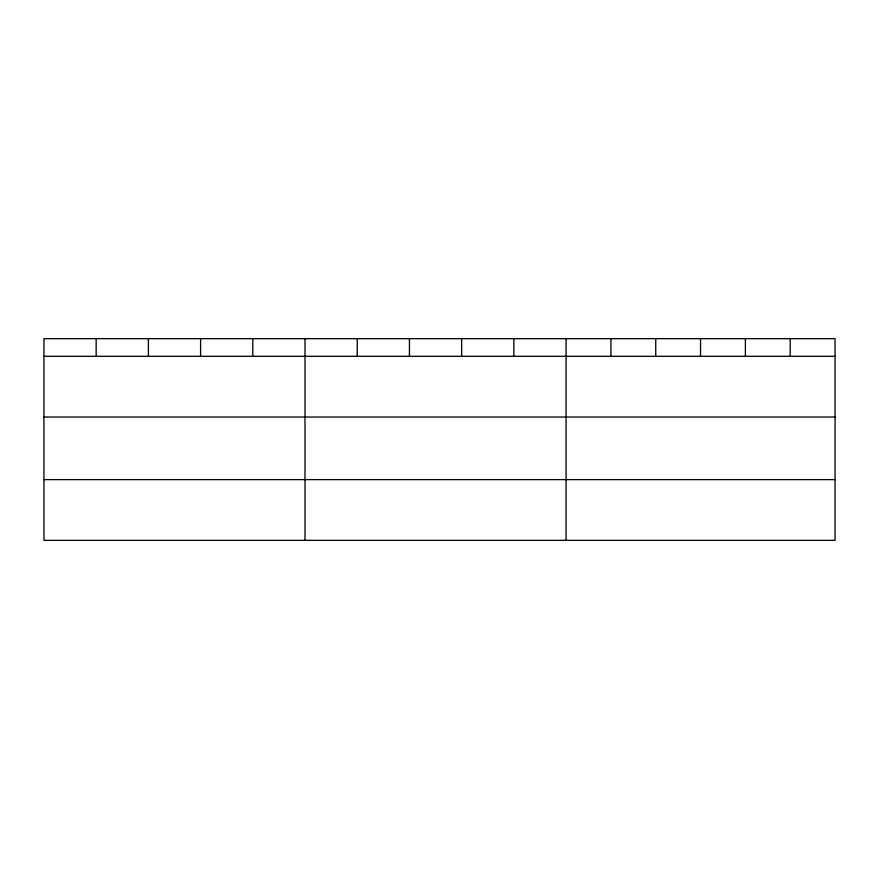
<?xml version="1.0" encoding="UTF-8"?>
<svg xmlns="http://www.w3.org/2000/svg" width="879" height="879" viewBox="0 0 879 879"><rect width="100%" height="100%" fill="white"/><g stroke="black" fill="none" stroke-linecap="round" stroke-linejoin="round"><path stroke-width="1.32" d="M835.05 417.042L835.05 338.657L43.95 338.657L43.95 540.343L835.05 540.343L835.05 417.042L43.95 417.042M43.95 356.314L835.05 356.314M43.95 479.615L835.05 479.615M790.221 338.657L790.221 356.314M745.392 338.657L745.392 356.314M700.563 338.657L700.563 356.314M655.734 338.657L655.734 356.314M610.905 338.657L610.905 356.314M566.076 338.657L566.076 540.343M513.863 338.657L513.863 356.314M461.651 338.657L461.651 356.314M409.438 338.657L409.438 356.314M357.226 338.657L357.226 356.314M305.013 338.657L305.013 540.343M252.8 338.657L252.8 356.314M200.588 338.657L200.588 356.314M148.375 338.657L148.375 356.314M96.163 338.657L96.163 356.314"/></g></svg>
